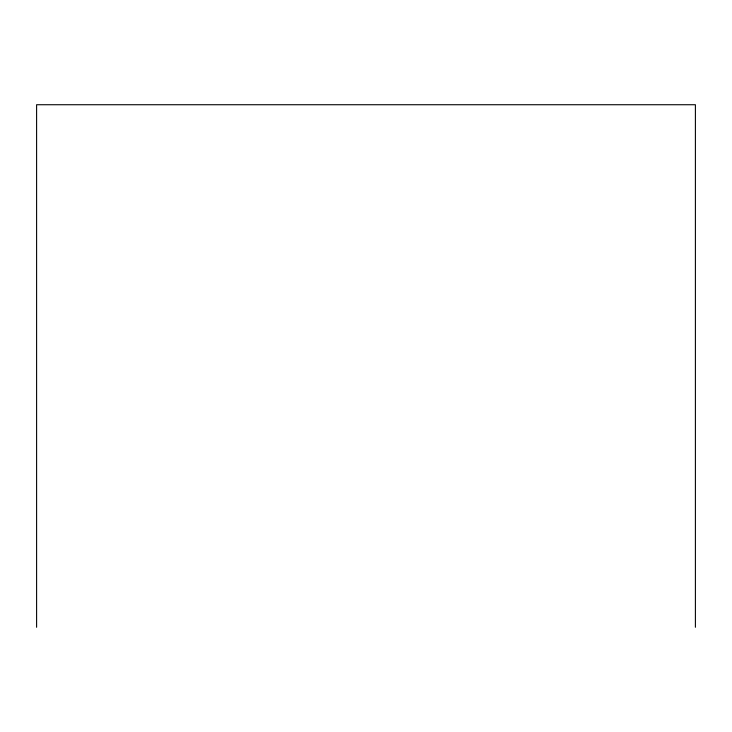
<?xml version="1.0" encoding="UTF-8"?>
<svg xmlns="http://www.w3.org/2000/svg" width="732" height="732" viewBox="0 0 732 732"><rect width="100%" height="100%" fill="white"/><g stroke="black" fill="none" stroke-linecap="round" stroke-linejoin="round"><path stroke-width="1.1" d="M695.4 627.269L695.4 104.731L36.6 104.731L36.6 627.269"/></g></svg>
